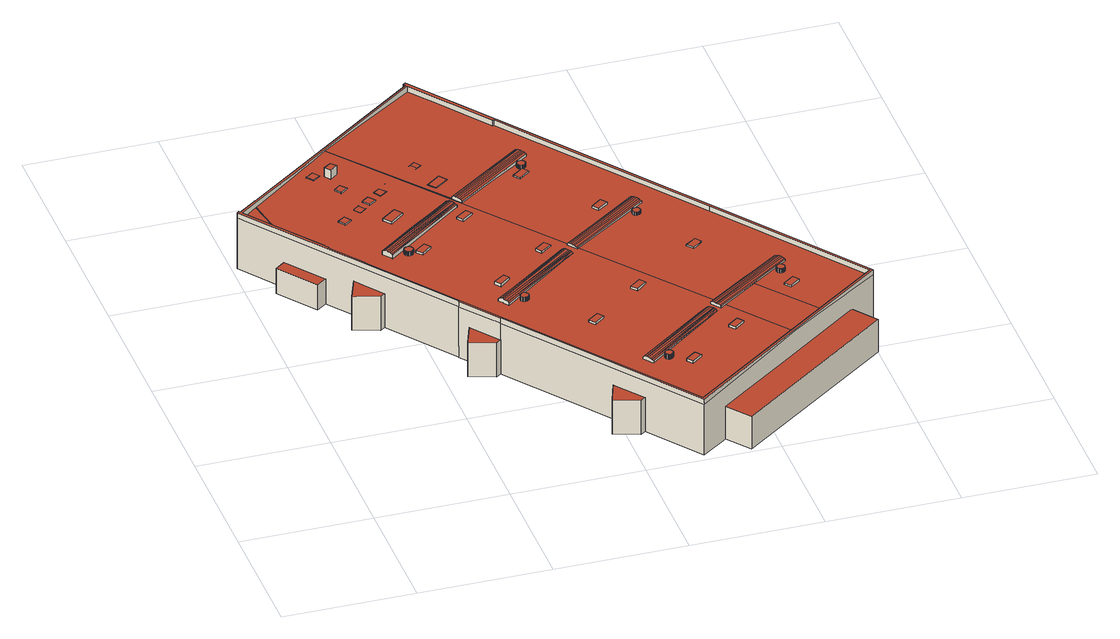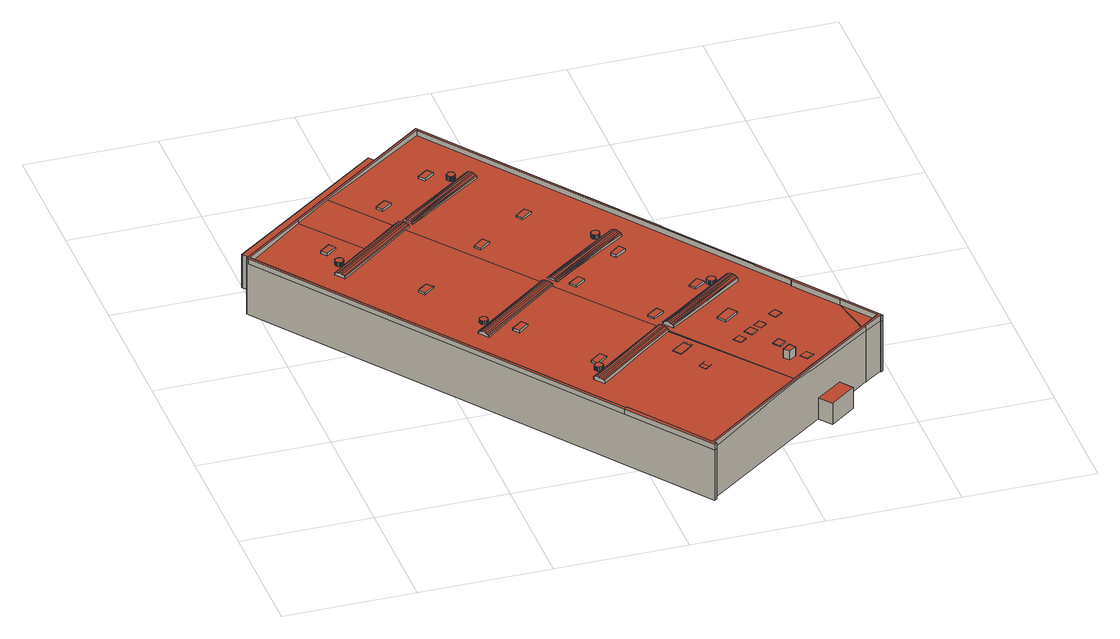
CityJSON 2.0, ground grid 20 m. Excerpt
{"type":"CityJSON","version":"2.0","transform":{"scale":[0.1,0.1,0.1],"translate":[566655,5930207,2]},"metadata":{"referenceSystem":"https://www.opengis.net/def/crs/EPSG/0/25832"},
"CityObjects":{
"building1":{"type":"Building","attributes":{"Grundfläche 2D":"3447.649218","Grundhöhe NN":"2.847"},"children":["building1-1","building1-2","building1-3","building1-4","building1-5","building1-6","building1-7","building1-8","building1-9","building1-10","building1-11","building1-12","building1-13","building1-14","building1-15","building1-16","building1-17","building1-18","building1-19","building1-20","building1-21","building1-22","building1-23","building1-24","building1-25","building1-26","building1-27","building1-28","building1-29","building1-30","building1-31"],"geometry":[{"type":"MultiSurface","lod":"3","boundaries":[[[0,1,2]],[[3,2,4]],[[0,2,3]],[[5,4,6]],[[3,4,5]],[[7,8,6,9]],[[5,6,8]],[[10,9,11]],[[7,9,10]],[[10,11,12]],[[13,12,14]],[[15,12,13]],[[10,12,15]],[[16,17,15,13,18]],[[19,20,0,3,21]],[[22,23,24]],[[25,26,22]],[[26,23,22]],[[27,28,25]],[[28,26,25]],[[27,29,30,31]],[[31,28,27]],[[32,33,29]],[[33,30,29]],[[34,33,32]],[[35,36,34]],[[36,37,34]],[[37,33,34]],[[38,37,36]],[[26,39,40,23]],[[41,42,43,44,45]],[[46,47,48,49,50,51,52,53,54,55,56,57,58,59,42,41,60,61,62,63,64,65,66,67,68,69,70],[71,72,73,74,75,76,70,77,78,79]],[[77,70,80]],[[70,76,81]],[[70,81,80]],[[81,82,80]],[[83,84,85,86,87,88,89,90,91,92,93,94,44,43,95,96,97,98,54,53,99,100,101,102,46,70,103,104,105,106,107],[108,109,110,111,112,113,114,115,116,117,118,119,120,121,122],[123,124,125,126,127,128,129,130,131,132,133,134,135,136,137,138],[139,140,141,142,143,144,145,146,147,39,148,149,150,151,152,38,153,154]],[[125,155,126]],[[86,85,156,157]],[[86,157,158,159]],[[160,161,162]],[[163,164,160]],[[164,161,160]],[[165,166,163]],[[166,164,163]],[[165,167,168,169]],[[169,166,165]],[[170,171,167]],[[171,168,167]],[[172,173,170]],[[173,171,170]],[[174,175,172]],[[175,173,172]],[[136,173,175]],[[130,161,164]],[[176,177,178,179,180]],[[181,182,179,178]],[[181,183,184,182]],[[183,185,186,184]],[[185,187,188,186]],[[187,189,190,188]],[[189,191,192,190]],[[193,194,195,196]],[[197,193,196,198]],[[199,197,198,200]],[[201,199,200,202]],[[203,201,202,204]],[[205,206,207,208,203,204,209]],[[210,211,212,213,195,194,214]],[[215,216,217,218]],[[216,219,220,217]],[[219,221,222,220]],[[221,223,224,222]],[[225,226,224,223]],[[226,225,227,228,229]],[[230,215,218,231,232,233]],[[234,235,236,237,238,239]],[[237,240,241,242,243,244,245,246,247,248,249,250,251,252,253,254,255,236,235,256,257,258,259,260,261,262,263,264,265,266,267,268,269,270,271,272,273,274,275,276,277,238]],[[278,279,280,281]],[[282,283,284,285]],[[286,287,288,289]],[[290,291,292,293,294]],[[295,296,297,298]],[[299,300,301,302]],[[112,111,110,109,108,14,12,11,9,6,4,2,1]],[[13,14,108,122,121,120,17,16,18]],[[120,119,118,117,116,21,3,5,8,7,10,15,17]],[[114,113,112,1,0,20,19,21,116,115]],[[25,22,24,144,143,142,141,140,35,34,32,29,27]],[[153,38,36,35,140,154]],[[152,151,150,149,148,39,26,28,31,30,33,37,38]],[[40,39,147,146,144,24,23]],[[127,126,155,125,124,123,174,172,170,167,165,163,160,162]],[[175,174,123,138,137,136]],[[135,134,133,132,131,130,164,166,169,168,171,173,136]],[[128,127,162,161,130,129]],[[77,80,82,81,76,191,189,187,185,183,181,178,177]],[[74,73,192,191,76,75]],[[184,186,188,190,192,73,72,71,180,179,182]],[[78,77,177,176,180,71,79]],[[195,213,98,97,96,95,209,204,202,200,198,196]],[[58,208,207,206,205,209,95,43,42,59]],[[193,197,199,201,203,208,58,57,214,194]],[[212,211,210,214,57,56,55,54,98,213]],[[219,216,215,230,102,101,100,99,227,225,223,221]],[[228,227,99,53,52,51,229]],[[51,50,49,48,231,218,217,220,222,224,226,229]],[[233,232,231,48,47,46,102,230]],[[303,304,237,236]],[[63,62,61,234,239,238]],[[235,234,61,60]],[[236,255,305,303]],[[41,256,235,60]],[[41,45,44,94,93,259,258,257,256]],[[93,92,91,90,262,261,260,259]],[[90,89,263,262]],[[86,266,265,264,263,89,88,87]],[[159,267,266,86]],[[159,158,157,156,85,84,83,107,106,105,104,103,70,69,68,67,275,274,273,272,271,270,269,268,267]],[[65,276,275,67,66]],[[65,64,63,238,277,276]],[[306,240,237,304]],[[306,307,241,240]],[[307,308,242,241]],[[244,243,242,308,309,310,311,312,313]],[[313,314,315,246,245,244]],[[315,316,247,246]],[[316,317,248,247]],[[317,318,249,248]],[[318,319,320,251,250,249]],[[251,320,321,322,323,254,253,252]],[[255,254,323,324,325,326,305]],[[278,281,327,328]],[[279,278,328,329]],[[280,279,329,330]],[[285,284,331,332]],[[282,285,332,333]],[[283,282,333,334]],[[289,288,335,336]],[[286,289,336,337]],[[287,286,337,338]],[[293,292,339,340]],[[294,293,340,341]],[[290,294,341,342]],[[296,343,344,305,326,325,324,323,345,346,297]],[[306,304,303,305,344,347]],[[307,306,347,348]],[[308,307,348,349]],[[280,330,350,351,313,312,311,310,309,308,349,327,281]],[[352,353,315,314,313,351]],[[316,315,353,354]],[[317,316,354,355]],[[288,287,338,356,301,300,357,358,318,317,355,335]],[[339,292,291,320,319,318,358,359]],[[342,360,331,284,283,334,345,323,322,321,320,291,290]],[[298,297,346,361]],[[295,298,361,362]],[[296,295,362,343]],[[302,301,356,363]],[[299,302,363,364]],[[300,299,364,357]],[[338,337,336,335,355,354,353,352,351,350,330,329,328,327,349,348,347,344,343,362,361,346,345,334,333,332,331,360,342,341,340,339,359,358,357,364,363,356]]],"semantics":{"surfaces":[{"type":"RoofSurface"},{"type":"WallSurface"},{"type":"GroundSurface"}],"values":[0,0,0,0,0,0,0,0,0,0,0,0,0,0,0,0,0,0,0,0,0,0,0,0,0,0,0,0,0,0,0,0,0,0,0,0,0,0,0,0,0,0,0,0,0,0,0,0,0,0,0,0,0,0,0,0,0,0,0,0,0,0,0,0,0,0,0,0,0,0,0,0,0,0,0,0,0,0,0,0,0,0,0,0,1,1,1,1,1,1,1,1,1,1,1,1,1,1,1,1,1,1,1,1,1,1,1,1,1,1,1,1,1,1,1,1,1,1,1,1,1,1,1,1,1,1,1,1,1,1,1,1,1,1,1,1,1,1,1,1,1,1,1,1,1,1,1,1,1,1,1,1,1,1,1,1,1,1,1,1,1,2]}}]},
"building1-1":{"type":"BuildingInstallation","parents":["building1"],"geometry":[{"type":"MultiSurface","lod":"3","boundaries":[[[365,366,367,368,369]],[[370,371,367,366]],[[371,372,368,367]],[[372,373,369,368]],[[373,374,370,366,365,369]]],"semantics":{"surfaces":[{"type":"RoofSurface"},{"type":"WallSurface"}],"values":[0,1,1,1,1]}}]},
"building1-2":{"type":"BuildingInstallation","parents":["building1"],"geometry":[{"type":"MultiSurface","lod":"3","boundaries":[[[375,376,377,378,379,380]],[[381,378,377,376,382,383]],[[382,376,375,380,384]],[[378,381,379]]],"semantics":{"surfaces":[{"type":"RoofSurface"},{"type":"WallSurface"}],"values":[0,1,1,1]}}]},
"building1-3":{"type":"BuildingInstallation","parents":["building1"],"geometry":[{"type":"MultiSurface","lod":"3","boundaries":[[[385,386,387,388,389,390]],[[385,391,392,386]],[[387,386,392,393]],[[394,388,387,393]],[[394,395,389,388]],[[391,385,390,389,395,396]]],"semantics":{"surfaces":[{"type":"RoofSurface"},{"type":"WallSurface"}],"values":[0,1,1,1,1,1]}}]},
"building1-4":{"type":"BuildingInstallation","parents":["building1"],"geometry":[{"type":"MultiSurface","lod":"3","boundaries":[[[397,398,399,400,401,402]],[[403,404,398,397]],[[404,405,406,400,399,398]],[[406,407,401,400]],[[407,408,403,397,402,401]]],"semantics":{"surfaces":[{"type":"RoofSurface"},{"type":"WallSurface"}],"values":[0,1,1,1,1]}}]},
"building1-5":{"type":"BuildingInstallation","parents":["building1"],"geometry":[{"type":"MultiSurface","lod":"3","boundaries":[[[409,410,411,412]],[[409,412,413]],[[410,409,413,414]],[[410,414,411]]],"semantics":{"surfaces":[{"type":"RoofSurface"},{"type":"WallSurface"}],"values":[0,1,1,1]}}]},
"building1-6":{"type":"BuildingInstallation","parents":["building1"],"geometry":[{"type":"MultiSurface","lod":"3","boundaries":[[[415,416,417]]],"semantics":{"surfaces":[{"type":"RoofSurface"}],"values":[0]}}]},
"building1-7":{"type":"BuildingInstallation","parents":["building1"],"geometry":[{"type":"MultiSurface","lod":"3","boundaries":[[[418,419,420,421,422,423,424,425,426,427,428,429,430,431,432,433,434,435,436,437,438,439,440,441,442,443,444,445,446,447,448,449,450,451,452,453,454]],[[425,424,455,456]],[[426,425,456,457]],[[422,421,458,459]],[[423,422,459,460]],[[424,423,460,455]],[[427,426,457,461]],[[428,427,461,462]],[[429,428,462,463]],[[430,429,463,464]],[[431,430,464,465]],[[432,431,465,466]],[[433,432,466,467]],[[434,433,467,468]],[[435,434,468,469]],[[436,435,469,470]],[[437,436,470,471]],[[438,437,471,472]],[[439,438,472,473]],[[440,439,473,474]],[[441,440,474,475]],[[442,441,475,476]],[[443,442,476,477]],[[444,443,477,478]],[[445,444,478,479]],[[446,445,479,480]],[[481,447,446,480]],[[448,447,481,482]],[[449,448,482,483]],[[450,449,483,484]],[[451,450,484,485]],[[452,451,485,486]],[[453,452,486,487]],[[454,453,487,488]],[[418,454,488,489]],[[419,418,489,490]],[[420,419,490,491]],[[421,420,491,458]]],"semantics":{"surfaces":[{"type":"RoofSurface"},{"type":"WallSurface"}],"values":[0,1,1,1,1,1,1,1,1,1,1,1,1,1,1,1,1,1,1,1,1,1,1,1,1,1,1,1,1,1,1,1,1,1,1,1,1,1]}}]},
"building1-8":{"type":"BuildingInstallation","parents":["building1"],"geometry":[{"type":"MultiSurface","lod":"3","boundaries":[[[492,493,494,495]],[[495,494,496,497]],[[492,495,497,498]],[[493,492,498,499]],[[494,493,499,496]]],"semantics":{"surfaces":[{"type":"RoofSurface"},{"type":"WallSurface"}],"values":[0,1,1,1,1]}}]},
"building1-9":{"type":"BuildingInstallation","parents":["building1"],"geometry":[{"type":"MultiSurface","lod":"3","boundaries":[[[500,501,502,503]],[[504,505,501,500]],[[505,506,502,501]],[[506,507,503,502]],[[507,504,500,503]]],"semantics":{"surfaces":[{"type":"RoofSurface"},{"type":"WallSurface"}],"values":[0,1,1,1,1]}}]},
"building1-10":{"type":"BuildingInstallation","parents":["building1"],"geometry":[{"type":"MultiSurface","lod":"3","boundaries":[[[508,509,510,511,512]],[[513,514,510,509]],[[514,515,516,512,511,510]],[[516,517,508,512]],[[509,508,517,513]]],"semantics":{"surfaces":[{"type":"RoofSurface"},{"type":"WallSurface"}],"values":[0,1,1,1,1]}}]},
"building1-11":{"type":"BuildingInstallation","parents":["building1"],"geometry":[{"type":"MultiSurface","lod":"3","boundaries":[[[518,519,520,521,522,523,524,525,526,527,528,529,530,531,532,533,534,535,536,537,538,539,540,541,542,543,544,545,546,547,548,549,550,551,552,553,554,555,556]],[[557,558,520,519]],[[558,559,521,520]],[[559,560,522,521]],[[560,561,523,522]],[[562,557,519,518]],[[561,563,524,523]],[[563,564,525,524]],[[564,565,526,525]],[[565,566,527,526]],[[566,567,528,527]],[[567,568,529,528]],[[530,529,568,569]],[[569,570,531,530]],[[570,571,532,531]],[[571,572,533,532]],[[572,573,534,533]],[[573,574,535,534]],[[574,575,536,535]],[[575,576,537,536]],[[576,577,538,537]],[[577,578,539,538]],[[578,579,540,539]],[[579,580,541,540]],[[580,581,542,541]],[[581,582,543,542]],[[582,583,544,543]],[[583,584,545,544]],[[584,585,546,545]],[[585,586,547,546]],[[586,587,548,547]],[[587,588,549,548]],[[588,589,550,549]],[[589,590,551,550]],[[590,591,552,551]],[[591,592,553,552]],[[592,593,554,553]],[[593,594,555,554]],[[594,595,556,555]],[[595,562,518,556]]],"semantics":{"surfaces":[{"type":"RoofSurface"},{"type":"WallSurface"}],"values":[0,1,1,1,1,1,1,1,1,1,1,1,1,1,1,1,1,1,1,1,1,1,1,1,1,1,1,1,1,1,1,1,1,1,1,1,1,1,1,1]}}]},
"building1-12":{"type":"BuildingInstallation","parents":["building1"],"geometry":[{"type":"MultiSurface","lod":"3","boundaries":[[[596,597,598,599]],[[600,601,597,596]],[[602,603,598,597,601]],[[603,604,599,598]],[[600,596,599,604]]],"semantics":{"surfaces":[{"type":"RoofSurface"},{"type":"WallSurface"}],"values":[0,1,1,1,1]}}]},
"building1-13":{"type":"BuildingInstallation","parents":["building1"],"geometry":[{"type":"MultiSurface","lod":"3","boundaries":[[[605,606,607,608]],[[609,610,605,608]],[[611,606,605,610,612]],[[611,613,607,606]],[[614,609,608,607,613]]],"semantics":{"surfaces":[{"type":"RoofSurface"},{"type":"WallSurface"}],"values":[0,1,1,1,1]}}]},
"building1-14":{"type":"BuildingInstallation","parents":["building1"],"geometry":[{"type":"MultiSurface","lod":"3","boundaries":[[[615,616,617,618]]],"semantics":{"surfaces":[{"type":"RoofSurface"}],"values":[0]}}]},
"building1-15":{"type":"BuildingInstallation","parents":["building1"],"geometry":[{"type":"MultiSurface","lod":"3","boundaries":[[[619,620,621,622]],[[622,621,623,624]],[[619,622,624,625]],[[620,619,625,626]],[[621,620,626,623]]],"semantics":{"surfaces":[{"type":"RoofSurface"},{"type":"WallSurface"}],"values":[0,1,1,1,1]}}]},
"building1-16":{"type":"BuildingInstallation","parents":["building1"],"geometry":[{"type":"MultiSurface","lod":"3","boundaries":[[[627,628,629,630]],[[630,629,631,632]],[[627,630,632,633]],[[628,627,633,634]],[[629,628,634,631]]],"semantics":{"surfaces":[{"type":"RoofSurface"},{"type":"WallSurface"}],"values":[0,1,1,1,1]}}]},
"building1-17":{"type":"BuildingInstallation","parents":["building1"],"geometry":[{"type":"MultiSurface","lod":"3","boundaries":[[[635,636,637,638]],[[639,640,638,637]],[[635,638,640,641]],[[641,642,636,635]],[[637,636,642,639]]],"semantics":{"surfaces":[{"type":"RoofSurface"},{"type":"WallSurface"}],"values":[0,1,1,1,1]}}]},
"building1-18":{"type":"BuildingInstallation","parents":["building1"],"geometry":[{"type":"MultiSurface","lod":"3","boundaries":[[[643,644,645,646]],[[647,648,646,645]],[[643,646,648,649]],[[649,650,644,643]],[[645,644,650,647]]],"semantics":{"surfaces":[{"type":"RoofSurface"},{"type":"WallSurface"}],"values":[0,1,1,1,1]}}]},
"building1-19":{"type":"BuildingInstallation","parents":["building1"],"geometry":[{"type":"MultiSurface","lod":"3","boundaries":[[[651,652,653,654,655,656,657,658,659,660,661,662,663,664,665,666,667,668,669,670,671,672,673,674,675,676,677,678,679,680,681,682,683,684,685,686,687]],[[688,689,655,654]],[[689,690,656,655]],[[691,692,652,651]],[[692,693,653,652]],[[693,688,654,653]],[[690,694,657,656]],[[694,695,658,657]],[[695,696,659,658]],[[696,697,660,659]],[[697,698,661,660]],[[698,699,662,661]],[[699,700,663,662]],[[700,701,664,663]],[[701,702,665,664]],[[702,703,666,665]],[[703,704,667,666]],[[704,705,668,667]],[[705,706,669,668]],[[706,707,670,669]],[[707,708,671,670]],[[708,709,672,671]],[[709,710,673,672]],[[710,711,674,673]],[[711,712,675,674]],[[712,713,676,675]],[[713,714,677,676]],[[714,715,678,677]],[[715,716,679,678]],[[716,717,680,679]],[[717,718,681,680]],[[718,719,682,681]],[[719,720,683,682]],[[720,721,684,683]],[[721,722,685,684]],[[722,723,686,685]],[[723,724,687,686]],[[724,691,651,687]]],"semantics":{"surfaces":[{"type":"RoofSurface"},{"type":"WallSurface"}],"values":[0,1,1,1,1,1,1,1,1,1,1,1,1,1,1,1,1,1,1,1,1,1,1,1,1,1,1,1,1,1,1,1,1,1,1,1,1,1]}}]},
"building1-20":{"type":"BuildingInstallation","parents":["building1"],"geometry":[{"type":"MultiSurface","lod":"3","boundaries":[[[725,726,727,728]],[[729,728,727,730,731]],[[729,732,725,728]],[[733,726,725,732,734]],[[733,730,727,726]]],"semantics":{"surfaces":[{"type":"RoofSurface"},{"type":"WallSurface"}],"values":[0,1,1,1,1]}}]},
"building1-21":{"type":"BuildingInstallation","parents":["building1"],"geometry":[{"type":"MultiSurface","lod":"3","boundaries":[[[735,736,737,738]],[[739,740,736,735]],[[741,737,736,740,742]],[[741,743,738,737]],[[735,738,743,739]]],"semantics":{"surfaces":[{"type":"RoofSurface"},{"type":"WallSurface"}],"values":[0,1,1,1,1]}}]},
"building1-22":{"type":"BuildingInstallation","parents":["building1"],"geometry":[{"type":"MultiSurface","lod":"3","boundaries":[[[744,745,746,747]],[[748,749,747,746]],[[747,749,750,744]],[[750,751,745,744]],[[746,745,751,748]]],"semantics":{"surfaces":[{"type":"RoofSurface"},{"type":"WallSurface"}],"values":[0,1,1,1,1]}}]},
"building1-23":{"type":"BuildingInstallation","parents":["building1"],"geometry":[{"type":"MultiSurface","lod":"3","boundaries":[[[752,753,754,755,756,757,758,759,760,761,762,763,764,765,766,767,768,769,770,771,772,773,774,775,776,777,778,779,780,781,782,783,784,785,786,787,788,789]],[[790,791,760,759]],[[792,793,757,756]],[[793,794,758,757]],[[794,790,759,758]],[[791,795,761,760]],[[795,796,762,761]],[[796,797,763,762]],[[797,798,764,763]],[[798,799,765,764]],[[799,800,766,765]],[[800,801,767,766]],[[801,802,768,767]],[[802,803,769,768]],[[803,804,770,769]],[[804,805,771,770]],[[805,806,772,771]],[[806,807,773,772]],[[807,808,774,773]],[[808,809,775,774]],[[809,810,776,775]],[[810,811,777,776]],[[811,812,778,777]],[[779,778,812,813]],[[813,814,780,779]],[[814,815,781,780]],[[815,816,782,781]],[[816,817,783,782]],[[817,818,784,783]],[[818,819,785,784]],[[819,820,786,785]],[[820,821,787,786]],[[821,822,788,787]],[[822,823,789,788]],[[823,824,752,789]],[[824,825,753,752]],[[825,826,754,753]],[[826,827,755,754]],[[827,792,756,755]]],"semantics":{"surfaces":[{"type":"RoofSurface"},{"type":"WallSurface"}],"values":[0,1,1,1,1,1,1,1,1,1,1,1,1,1,1,1,1,1,1,1,1,1,1,1,1,1,1,1,1,1,1,1,1,1,1,1,1,1,1]}}]},
"building1-24":{"type":"BuildingInstallation","parents":["building1"],"geometry":[{"type":"MultiSurface","lod":"3","boundaries":[[[828,829,830,831]],[[831,830,832,833]],[[828,831,833,834]],[[829,828,834,835]],[[830,829,835,832]]],"semantics":{"surfaces":[{"type":"RoofSurface"},{"type":"WallSurface"}],"values":[0,1,1,1,1]}}]},
"building1-25":{"type":"BuildingInstallation","parents":["building1"],"geometry":[{"type":"MultiSurface","lod":"3","boundaries":[[[836,837,838,839]],[[840,841,837,836]],[[841,842,838,837]],[[842,843,839,838]],[[843,840,836,839]]],"semantics":{"surfaces":[{"type":"RoofSurface"},{"type":"WallSurface"}],"values":[0,1,1,1,1]}}]},
"building1-26":{"type":"BuildingInstallation","parents":["building1"],"geometry":[{"type":"MultiSurface","lod":"3","boundaries":[[[844,845,846,847]]],"semantics":{"surfaces":[{"type":"RoofSurface"}],"values":[0]}}]},
"building1-27":{"type":"BuildingInstallation","parents":["building1"],"geometry":[{"type":"MultiSurface","lod":"3","boundaries":[[[848,849,850,851,852,853,854,855,856,857,858,859,860,861,862,863,864,865,866,867,868,869,870,871,872,873,874,875,876,877,878,879,880,881,882]],[[854,853,883,884]],[[855,854,884,885]],[[851,850,886,887]],[[852,851,887,888]],[[853,852,888,883]],[[856,855,885,889]],[[857,856,889,890]],[[858,857,890,891]],[[859,858,891,892]],[[860,859,892,893]],[[861,860,893,894]],[[862,861,894,895]],[[863,862,895,896]],[[864,863,896,897]],[[865,864,897,898]],[[866,865,898,899]],[[867,866,899,900]],[[868,867,900,901]],[[869,868,901,902]],[[870,869,902,903]],[[871,870,903,904]],[[872,871,904,905]],[[873,872,905,906]],[[874,873,906,907]],[[875,874,907,908]],[[876,875,908,909]],[[877,876,909,910]],[[878,877,910,911]],[[879,878,911,912]],[[880,879,912,913]],[[881,880,913,914]],[[882,881,914,915]],[[848,882,915,916]],[[849,848,916,917]],[[850,849,917,886]]],"semantics":{"surfaces":[{"type":"RoofSurface"},{"type":"WallSurface"}],"values":[0,1,1,1,1,1,1,1,1,1,1,1,1,1,1,1,1,1,1,1,1,1,1,1,1,1,1,1,1,1,1,1,1,1,1,1]}}]},
"building1-28":{"type":"BuildingInstallation","parents":["building1"],"geometry":[{"type":"MultiSurface","lod":"3","boundaries":[[[918,919,920,921,922,923,924,925,926,927,928,929,930,931,932,933,934,935,936,937,938,939,940,941,942,943,944,945,946,947,948,949,950,951,952,953,954,955,956]],[[919,918,957,958]],[[920,919,958,959]],[[955,954,960,961]],[[956,955,961,962]],[[918,956,962,957]],[[921,920,959,963]],[[922,921,963,964]],[[923,922,964,965]],[[924,923,965,966]],[[925,924,966,967]],[[926,925,967,968]],[[927,926,968,969]],[[928,927,969,970]],[[929,928,970,971]],[[930,929,971,972]],[[931,930,972,973]],[[932,931,973,974]],[[933,932,974,975]],[[934,933,975,976]],[[935,934,976,977]],[[936,935,977,978]],[[937,936,978,979]],[[938,937,979,980]],[[939,938,980,981]],[[982,940,939,981]],[[941,940,982,983]],[[942,941,983,984]],[[943,942,984,985]],[[944,943,985,986]],[[945,944,986,987]],[[946,945,987,988]],[[947,946,988,989]],[[948,947,989,990]],[[949,948,990,991]],[[950,949,991,992]],[[951,950,992,993]],[[952,951,993,994]],[[953,952,994,995]],[[954,953,995,960]]],"semantics":{"surfaces":[{"type":"RoofSurface"},{"type":"WallSurface"}],"values":[0,1,1,1,1,1,1,1,1,1,1,1,1,1,1,1,1,1,1,1,1,1,1,1,1,1,1,1,1,1,1,1,1,1,1,1,1,1,1,1]}}]},
"building1-29":{"type":"BuildingInstallation","parents":["building1"],"geometry":[{"type":"MultiSurface","lod":"3","boundaries":[[[996,997,998,999]],[[999,998,1000,1001]],[[996,999,1001,1002]],[[997,996,1002,1003]],[[998,997,1003,1000]]],"semantics":{"surfaces":[{"type":"RoofSurface"},{"type":"WallSurface"}],"values":[0,1,1,1,1]}}]},
"building1-30":{"type":"BuildingInstallation","parents":["building1"],"geometry":[{"type":"MultiSurface","lod":"3","boundaries":[[[1004,1005,1006,1007]],[[1007,1006,1008,1009]],[[1004,1007,1009,1010]],[[1005,1004,1010,1011]],[[1006,1005,1011,1008]]],"semantics":{"surfaces":[{"type":"RoofSurface"},{"type":"WallSurface"}],"values":[0,1,1,1,1]}}]},
"building1-31":{"type":"BuildingInstallation","parents":["building1"],"geometry":[{"type":"MultiSurface","lod":"3","boundaries":[[[1012,1013,1014,1015]],[[1016,1017,1013,1012]],[[1017,1018,1014,1013]],[[1018,1019,1015,1014]],[[1019,1016,1012,1015]]],"semantics":{"surfaces":[{"type":"RoofSurface"},{"type":"WallSurface"}],"values":[0,1,1,1,1]}}]}
},
"vertices":[
[231,551,102],[173,508,101],[174,506,102],[297,597,104],[176,504,104],[299,595,105],[178,501,104],[302,590,106],[300,592,106],[179,499,104],[304,588,105],[181,497,104],[183,495,102],[239,534,102],[184,493,101],[305,586,104],[304,582,103],[307,584,103],[279,564,102],[294,597,103],[268,578,102],[296,599,103],[443,145,99],[542,221,99],[442,147,97],[445,143,100],[566,236,101],[446,141,101],[567,234,102],[448,139,101],[571,230,102],[569,232,102],[450,136,100],[572,228,102],[451,134,99],[453,133,97],[553,207,99],[574,226,101],[575,224,99],[565,238,99],[548,226,99],[717,186,98],[646,276,98],[591,235,100],[661,144,100],[716,185,98],[427,447,100],[482,488,98],[548,538,95],[549,536,95],[557,525,95],[559,523,95],[493,474,98],[438,433,100],[580,250,100],[635,291,98],[686,329,96],[695,335,95],[706,321,95],[690,309,96],[809,254,93],[644,477,93],[484,691,93],[422,775,93],[421,775,93],[420,774,93],[359,857,93],[332,893,93],[237,823,97],[229,816,98],[173,775,100],[429,698,95],[430,696,95],[440,683,95],[415,664,96],[371,632,98],[317,591,100],[306,606,100],[360,646,98],[400,676,96],[307,604,100],[312,598,100],[310,600,100],[69,697,95],[43,678,94],[41,677,94],[54,605,93],[99,545,93],[100,543,93],[104,538,93],[103,537,93],[141,486,93],[141,485,93],[489,17,93],[623,116,98],[583,229,99],[578,235,99],[577,237,99],[572,244,99],[436,431,100],[434,433,100],[433,435,100],[425,446,100],[138,748,98],[137,748,98],[136,747,98],[134,746,98],[91,713,96],[184,493,95],[183,495,95],[181,497,95],[174,506,95],[173,508,95],[193,522,95],[268,578,98],[294,597,99],[296,599,99],[297,597,99],[304,588,99],[305,586,99],[307,584,99],[304,582,99],[279,564,98],[304,333,94],[299,339,94],[298,342,94],[294,346,94],[293,348,94],[390,419,98],[407,432,99],[416,439,99],[417,437,99],[419,435,99],[420,433,99],[424,428,99],[425,426,99],[427,424,99],[417,417,99],[401,405,98],[508,174,96],[453,133,94],[451,134,94],[450,136,94],[448,139,94],[442,147,94],[491,183,96],[542,221,98],[548,226,98],[566,236,99],[567,234,99],[569,232,99],[572,228,99],[574,226,99],[558,211,98],[553,207,98],[296,344,94],[41,676,94],[40,676,94],[39,675,94],[15,657,93],[294,346,99],[319,367,98],[293,348,97],[296,344,100],[417,437,101],[298,342,101],[419,435,102],[299,339,101],[422,430,102],[420,433,102],[301,337,100],[424,428,102],[303,335,99],[425,426,101],[304,333,97],[401,405,99],[360,646,102],[306,606,103],[307,604,105],[430,696,101],[429,698,100],[309,602,106],[432,694,102],[310,600,106],[434,692,102],[312,598,106],[435,689,102],[314,595,106],[437,687,102],[315,593,105],[438,685,101],[317,591,103],[440,683,100],[698,331,100],[696,333,99],[573,242,103],[575,240,104],[700,329,101],[577,237,104],[701,327,101],[578,235,104],[703,325,100],[580,233,104],[705,322,99],[582,231,103],[591,235,102],[646,276,100],[661,287,100],[706,321,98],[583,229,102],[653,304,99],[635,291,100],[580,250,102],[572,244,102],[695,335,98],[426,444,103],[428,442,104],[551,534,100],[549,536,99],[429,440,104],[552,531,101],[431,437,104],[554,529,101],[433,435,104],[556,527,100],[434,433,103],[557,525,99],[436,431,102],[438,433,102],[559,523,98],[425,446,102],[548,538,98],[482,488,100],[427,447,102],[644,477,102],[809,254,102],[812,256,102],[425,777,102],[422,775,102],[484,691,102],[332,902,102],[328,899,102],[330,896,102],[41,681,102],[40,681,102],[39,680,102],[12,660,102],[11,662,102],[8,660,102],[236,353,102],[236,352,102],[279,295,102],[279,294,102],[352,197,102],[489,12,102],[814,253,102],[717,186,102],[716,185,102],[623,116,102],[489,17,102],[141,485,102],[141,486,102],[103,537,102],[104,538,102],[100,543,102],[99,545,102],[54,605,102],[15,657,102],[40,676,102],[41,677,102],[136,747,102],[137,748,102],[138,748,102],[173,775,102],[229,816,102],[332,893,102],[420,774,102],[421,775,102],[116,768,43],[76,738,43],[90,719,43],[131,749,43],[421,89,65],[428,94,65],[395,138,65],[382,102,65],[84,526,50],[99,537,50],[56,595,50],[41,584,50],[279,294,65],[279,295,65],[247,338,65],[233,302,65],[272,289,65],[800,187,63],[773,223,63],[530,42,63],[557,7,63],[152,450,65],[160,455,65],[128,499,65],[114,463,65],[812,256,93],[425,777,93],[814,253,93],[332,902,93],[328,899,93],[330,896,93],[226,819,98],[171,778,100],[135,752,98],[41,681,94],[40,681,94],[39,680,94],[12,660,93],[11,662,93],[8,660,93],[236,353,93],[236,352,93],[279,295,93],[279,294,93],[352,197,93],[489,12,93],[625,113,98],[664,142,100],[719,183,98],[131,749,8],[116,768,8],[76,738,8],[90,719,8],[395,138,8],[382,102,8],[421,89,8],[428,94,8],[56,595,8],[41,584,8],[84,526,8],[99,537,8],[247,338,8],[233,302,8],[272,289,8],[279,294,8],[773,223,8],[814,253,8],[489,12,8],[530,42,8],[332,902,8],[328,899,8],[330,896,8],[41,681,8],[40,681,8],[39,680,8],[12,660,8],[11,662,8],[8,660,8],[128,499,8],[160,455,8],[236,353,8],[236,352,8],[352,197,8],[557,7,8],[800,187,8],[114,463,8],[152,450,8],
[188,641,99],[185,639,99],[193,629,99],[204,636,99],[196,647,99],[185,639,97],[193,629,97],[204,636,97],[196,647,97],[188,641,97],
[169,626,97],[168,625,97],[170,621,97],[175,615,97],[186,623,97],[178,633,97],[175,615,96],[168,625,96],[170,621,96],[169,626,96],
[129,721,99],[130,720,99],[137,711,99],[148,718,99],[140,729,99],[130,721,99],[129,721,97],[130,720,97],[137,711,97],[148,718,98],[140,729,98],[130,721,97],
[585,397,99],[593,388,99],[603,395,99],[608,400,99],[601,409,99],[600,408,99],[585,397,97],[593,388,97],[603,395,96],[608,400,96],[601,409,96],[600,408,96],
[291,701,99],[284,711,99],[273,703,99],[281,693,99],[291,701,98],[284,711,98],
[265,682,99],[257,692,99],[264,682,99],
[548,504,101],[547,504,101],[547,505,101],[546,505,101],[545,505,101],[544,505,101],[543,505,101],[542,505,101],[541,505,101],[540,504,101],[539,504,101],[539,503,101],[538,502,101],[538,501,101],[538,500,101],[538,499,101],[538,498,101],[538,497,101],[539,496,101],[539,495,101],[540,494,101],[541,494,101],[542,494,101],[543,493,101],[544,493,101],[545,494,101],[546,494,101],[547,494,101],[548,495,101],[549,496,101],[549,497,101],[550,498,101],[550,499,101],[550,500,101],[549,501,101],[549,502,101],[549,503,101],[543,505,96],[542,505,96],[541,505,96],[546,505,96],[545,505,96],[544,505,96],[540,504,96],[539,504,96],[539,503,96],[538,502,96],[538,501,96],[538,500,96],[538,499,96],[538,498,96],[538,497,96],[539,496,96],[539,495,96],[540,494,96],[541,494,96],[542,494,96],[543,493,96],[544,493,96],[545,494,96],[546,494,96],[547,494,96],[548,495,96],[549,496,96],[549,497,96],[550,498,96],[550,499,96],[550,500,96],[549,501,96],[549,502,96],[549,503,96],[548,504,96],[547,504,96],[547,505,96],
[420,260,99],[413,269,99],[397,257,99],[404,248,99],[397,257,95],[404,248,95],[420,260,96],[413,269,96],
[300,388,100],[307,379,100],[323,392,100],[317,400,100],[300,388,95],[307,379,95],[323,392,96],[317,400,96],
[315,569,102],[298,557,102],[305,548,102],[320,559,102],[322,560,102],[298,557,98],[305,548,98],[320,559,99],[322,560,99],[315,569,99],
[212,506,102],[211,506,102],[210,506,102],[209,506,102],[208,506,102],[207,506,102],[206,505,102],[205,505,102],[204,504,102],[204,503,102],[203,502,102],[203,501,102],[203,500,102],[203,499,102],[203,498,102],[203,497,102],[204,496,102],[205,495,102],[206,494,102],[207,494,102],[208,493,102],[209,493,102],[210,493,102],[211,493,102],[212,494,102],[213,494,102],[214,495,102],[214,496,102],[215,496,102],[215,497,102],[216,498,102],[216,499,102],[216,500,102],[216,501,102],[215,502,102],[215,503,102],[214,504,102],[214,505,102],[213,505,102],[211,506,95],[210,506,95],[209,506,95],[208,506,95],[207,506,95],[212,506,95],[206,505,95],[205,505,95],[204,504,95],[204,503,95],[203,502,95],[203,501,95],[203,500,95],[203,499,95],[203,498,95],[203,497,95],[204,496,95],[205,495,95],[206,494,95],[207,494,95],[208,493,95],[209,493,95],[210,493,95],[211,493,95],[212,494,95],[213,494,95],[214,495,95],[214,496,95],[215,496,95],[215,497,95],[216,498,95],[216,499,95],[216,500,95],[216,501,95],[215,502,95],[215,503,95],[214,504,95],[214,505,95],[213,505,95],
[379,447,102],[385,438,102],[402,450,102],[395,459,102],[379,447,98],[385,438,98],[397,447,99],[402,450,99],[395,459,99],
[160,707,113],[172,716,113],[165,724,113],[154,716,113],[154,716,98],[160,707,98],[172,716,98],[166,711,98],[165,724,98],[159,720,98],
[228,671,99],[235,660,99],[237,661,99],[229,671,99],
[315,654,100],[306,666,100],[284,649,100],[293,638,100],[284,649,99],[293,638,99],[315,654,99],[306,666,99],
[242,501,99],[235,510,99],[219,498,99],[227,489,99],[219,498,95],[227,489,95],[242,501,96],[235,510,96],
[709,265,100],[702,274,100],[686,262,100],[693,253,100],[686,262,97],[693,253,97],[709,265,96],[702,274,96],
[521,125,99],[514,134,99],[498,122,99],[505,113,99],[498,122,95],[505,113,95],[521,125,96],[514,134,96],
[331,345,102],[330,346,102],[329,346,102],[328,346,102],[327,346,102],[326,345,102],[325,344,102],[324,344,102],[324,343,102],[323,342,102],[323,341,102],[323,340,102],[323,339,102],[323,338,102],[323,337,102],[324,336,102],[325,335,102],[326,334,102],[327,334,102],[328,334,102],[329,334,102],[330,334,102],[331,334,102],[332,334,102],[333,335,102],[334,336,102],[334,337,102],[335,337,102],[335,338,102],[335,339,102],[335,340,102],[335,341,102],[335,342,102],[334,343,102],[334,344,102],[333,344,102],[332,345,102],[328,346,95],[327,346,95],[326,345,95],[331,345,95],[330,346,95],[329,346,95],[325,344,95],[324,344,95],[324,343,95],[323,342,95],[323,341,95],[323,340,95],[323,339,95],[323,338,95],[323,337,95],[324,336,95],[325,335,95],[326,334,95],[327,334,95],[328,334,95],[329,334,95],[330,334,95],[331,334,95],[332,334,95],[333,335,95],[334,336,95],[334,337,95],[335,337,95],[335,338,95],[335,339,95],[335,340,95],[335,341,95],[335,342,95],[334,343,95],[334,344,95],[333,344,95],[332,345,95],
[214,644,99],[225,652,99],[217,662,99],[207,655,99],[207,655,98],[217,662,98],[208,656,98],[214,644,98],[225,652,98],[216,646,98],
[477,316,102],[485,307,102],[501,320,102],[494,329,102],[477,316,98],[485,307,98],[501,320,99],[490,311,98],[494,329,99],
[157,601,97],[150,612,97],[139,604,97],[146,594,97],[139,604,95],[146,594,95],[157,601,96],[150,612,96],
[697,302,103],[697,303,103],[696,304,103],[695,304,103],[694,305,103],[693,305,103],[692,305,103],[691,305,103],[690,304,103],[689,304,103],[688,303,103],[687,303,103],[687,302,103],[687,301,103],[686,300,103],[686,299,103],[686,298,103],[687,297,103],[687,296,103],[687,295,103],[688,295,103],[689,294,103],[690,294,103],[690,293,103],[691,293,103],[692,293,103],[693,293,103],[694,293,103],[695,294,103],[696,294,103],[697,295,103],[698,296,103],[698,297,103],[698,298,103],[698,299,103],[698,300,103],[698,301,103],[698,302,103],[691,305,96],[690,304,96],[694,305,96],[693,305,96],[692,305,96],[689,304,96],[688,303,96],[687,303,96],[687,302,96],[687,301,96],[686,300,96],[686,299,96],[686,298,96],[687,297,96],[687,296,96],[687,295,96],[688,295,96],[689,294,96],[690,294,96],[690,293,96],[691,293,96],[692,293,96],[693,293,96],[694,293,96],[695,294,96],[696,294,96],[697,295,96],[698,296,96],[698,297,96],[698,298,96],[698,299,96],[698,300,96],[698,301,96],[698,302,96],[697,302,96],[697,303,96],[696,304,96],[695,304,96],
[602,185,102],[595,194,102],[579,182,102],[586,173,102],[579,182,98],[586,173,98],[602,185,99],[595,194,99],
[199,587,100],[208,575,100],[230,592,100],[221,604,100],[199,587,96],[208,575,96],[230,592,97],[221,604,97],
[235,722,99],[228,733,99],[232,723,99],[233,721,99],
[482,143,103],[481,144,103],[480,145,103],[479,145,103],[478,145,103],[477,145,103],[476,145,103],[475,145,103],[474,144,103],[473,143,103],[472,142,103],[472,141,103],[472,140,103],[472,139,103],[472,138,103],[472,137,103],[473,136,103],[473,135,103],[474,135,103],[475,134,103],[476,134,103],[476,133,103],[477,133,103],[478,133,103],[479,133,103],[480,134,103],[481,134,103],[482,135,103],[483,136,103],[483,137,103],[484,138,103],[484,139,103],[484,140,103],[483,141,103],[483,142,103],[477,145,95],[476,145,95],[475,145,95],[480,145,95],[479,145,95],[478,145,95],[474,144,95],[473,143,95],[472,142,95],[472,141,95],[472,140,95],[472,139,95],[472,138,95],[472,137,95],[473,136,95],[473,135,95],[474,135,95],[475,134,95],[476,134,95],[476,133,95],[477,133,95],[478,133,95],[479,133,95],[480,134,95],[481,134,95],[482,135,95],[483,136,95],[483,137,95],[484,138,95],[484,139,95],[484,140,95],[483,141,95],[483,142,95],[482,143,95],[481,144,95],
[425,666,102],[424,666,102],[423,666,102],[422,666,102],[421,665,102],[421,664,102],[420,664,102],[420,663,102],[419,662,102],[419,661,102],[419,660,102],[419,659,102],[420,658,102],[420,657,102],[421,656,102],[421,655,102],[422,655,102],[423,654,102],[424,654,102],[425,654,102],[426,654,102],[427,654,102],[428,654,102],[429,655,102],[430,656,102],[431,657,102],[431,658,102],[432,659,102],[432,660,102],[432,661,102],[432,662,102],[431,662,102],[431,663,102],[430,664,102],[430,665,102],[429,665,102],[428,666,102],[427,666,102],[426,666,102],[425,666,96],[424,666,96],[423,666,96],[428,666,95],[427,666,95],[426,666,95],[422,666,96],[421,665,96],[421,664,96],[420,664,96],[420,663,96],[419,662,96],[419,661,96],[419,660,96],[419,659,96],[420,658,96],[420,657,96],[421,656,96],[421,655,96],[422,655,96],[423,654,96],[424,654,96],[425,654,96],[426,654,96],[427,654,96],[428,654,96],[429,655,96],[430,656,96],[431,657,96],[431,658,96],[432,659,96],[432,660,95],[432,661,95],[432,662,95],[431,662,95],[431,663,95],[430,664,95],[430,665,95],[429,665,95],
[511,532,100],[504,541,100],[488,529,100],[495,520,100],[488,529,97],[495,520,97],[511,532,96],[504,541,96],
[431,642,99],[424,651,99],[407,638,99],[414,629,99],[407,638,97],[414,629,97],[431,642,96],[424,651,96],
[157,679,99],[164,669,99],[175,677,99],[167,687,99],[157,679,97],[164,669,97],[175,677,97],[167,687,97]
]}
